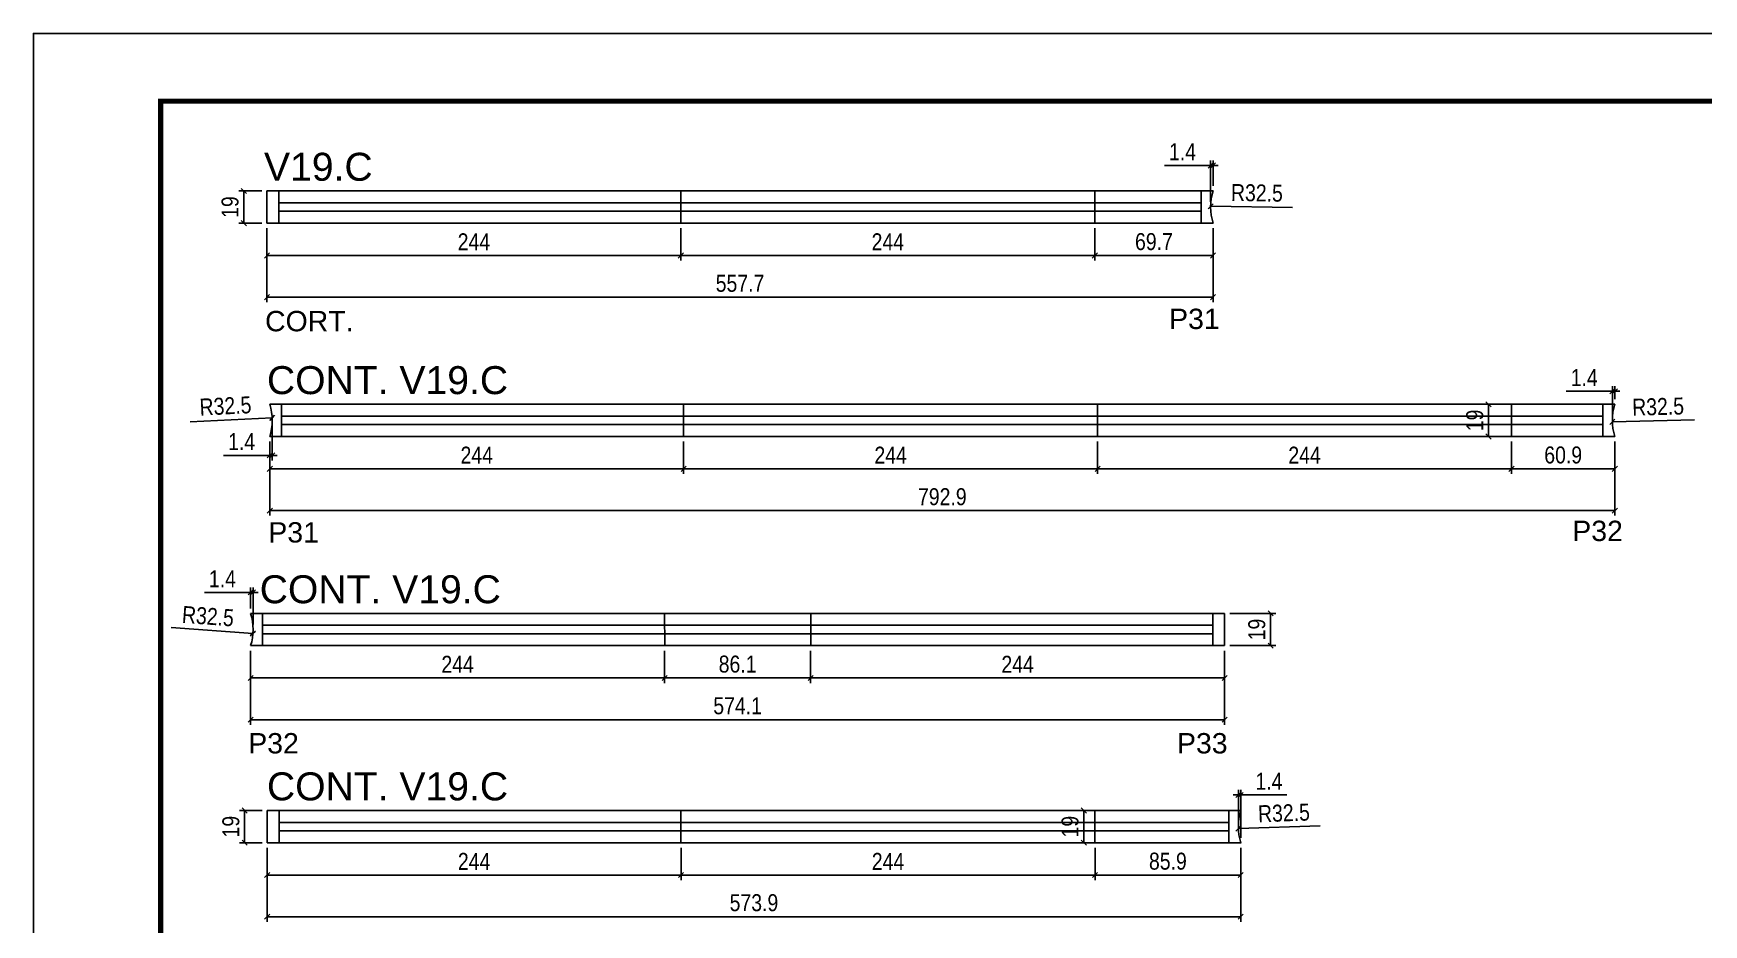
# Model space of a CAD drawing. Header units: millimetres. Extents: x 2012 to 8337, y 304 to 4842.
# Drawn here: x 6767 to 7751, y 1977 to 2503 of the extents above; entities that cross this region are included whole.
import ezdxf

# ---------------------------------------------------------------- set-up
doc = ezdxf.new("R2010")
doc.units = ezdxf.units.MM
doc.linetypes.add('DASHED', pattern=[0.75, 0.5, -0.25])
for name, color, linetype in [('5', 5, 'Continuous'), ('COTA', 241, 'Continuous'), ('NOMENCLATURA', 7, 'Continuous'), ('Painéis', 200, 'Continuous'), ('SARR_2.2x7', 40, 'Continuous')]:
    doc.layers.add(name, color=color, linetype=linetype)
doc.layers.add('Folhas', color=255, linetype='Continuous', lineweight=9)
doc.layers.add('SARRAFO DE PRESSAO', color=251, linetype='DASHED', lineweight=9)
doc.layers.add('Laje_Perimetro', color=7, linetype='Continuous', plot=False)
doc.styles.add('COTA TECNICA', font='techl___.ttf', dxfattribs={"height": 10})
doc.styles.add('COTA TECNICA-50', font='techl___.ttf', dxfattribs={"height": 10})
doc.styles.get("Standard").update_dxf_attribs({"font": 'arial.ttf'})
doc.dimstyles.new('COTA PAINEL-50', dxfattribs={"dimtxt": 10, "dimasz": 3, "dimexe": 3, "dimexo": 3, "dimgap": 3, "dimtad": 1, "dimdec": 1, "dimzin": 12, "dimdsep": 46, "dimtxsty": 'COTA TECNICA-50', "dimblk1": 'OBLIQUE', "dimblk2": 'OBLIQUE', "dimsah": 1, "dimcen": 0.9, "dimclrd": 4, "dimclre": 4, "dimclrt": 240, "dimadec": 1, "dimazin": 3, "dimtfac": 1, "dimtdec": 1, "dimtmove": 0, "dimatfit": 3, "dimfxl": 1, "dimtolj": 1, "dimtzin": 12, "dimarcsym": 0})
doc.dimstyles.new('PAINEL', dxfattribs={"dimtxt": 10, "dimasz": 3, "dimexe": 3, "dimexo": 3, "dimgap": 3, "dimtad": 1, "dimdec": 1, "dimzin": 12, "dimdsep": 46, "dimtxsty": 'COTA TECNICA', "dimblk1": 'OBLIQUE', "dimblk2": 'OBLIQUE', "dimsah": 1, "dimcen": 0.9, "dimclrd": 4, "dimclre": 4, "dimclrt": 240, "dimadec": 1, "dimazin": 3, "dimtfac": 1, "dimtdec": 1, "dimtmove": 0, "dimatfit": 3, "dimfxl": 1, "dimtolj": 1, "dimtzin": 12, "dimarcsym": 0})

# ---------------------------------------------------------------- blocks, each defined once
blk = doc.blocks.new('9999999999')
at = {"layer": 'Folhas'}
blk.add_lwpolyline([(98138.98, 34190.21), (99623.98, 34190.21), (99623.98, 35240.21), (98138.98, 35240.21)], close=True, dxfattribs=at)
at = {"layer": 'Folhas', "color": 30, "const_width": 3}
blk.add_lwpolyline([(98213.98, 34230.21), (99583.98, 34230.21), (99583.98, 35200.21), (98213.98, 35200.21)], close=True, dxfattribs=at)
blk = doc.blocks.new('_Oblique')
at = {"color": 0, "linetype": 'ByBlock', "lineweight": -2}
blk.add_line((-0.5, -0.5), (0.5, 0.5), dxfattribs=at)
blk = doc.blocks.new('*D433')
at = {"layer": 'Defpoints', "color": 0, "transparency": 16777216}
for p in [(7460.76, 2400.88), (7493.25, 2400.41)]:
    blk.add_point(p, dxfattribs=at)
at = {"layer": 'Painéis', "color": 4, "lineweight": -2, "transparency": 16777216}
blk.add_line((7509.05, 2400.19), (7460.76, 2400.88), dxfattribs=at)
at = {"layer": 'Painéis', "color": 4, "lineweight": -2, "transparency": 16777216, "xscale": 3, "yscale": 3, "zscale": 3, "rotation": 179.1760103630329}
blk.add_blockref('_Oblique', (7460.76, 2400.88), dxfattribs=at)
at = {"layer": 'Painéis', "color": 240, "transparency": 16777216, "insert": (7488.02, 2408.71), "char_height": 10, "attachment_point": 5, "rotation": 359.17601, "style": 'COTA TECNICA'}
blk.add_mtext('\\A1;R32.5', dxfattribs=at)
blk = doc.blocks.new('*D434')
at = {"layer": 'Defpoints', "color": 0, "transparency": 16777216}
for p in [(7730.06, 2274.64), (7697.57, 2273.77)]:
    blk.add_point(p, dxfattribs=at)
at = {"layer": 'Painéis', "color": 4, "lineweight": -2, "transparency": 16777216}
blk.add_line((7745.86, 2275.06), (7697.57, 2273.77), dxfattribs=at)
at = {"layer": 'Painéis', "color": 4, "lineweight": -2, "transparency": 16777216, "xscale": 3, "yscale": 3, "zscale": 3, "rotation": 181.5219092084682}
blk.add_blockref('_Oblique', (7697.57, 2273.77), dxfattribs=at)
at = {"layer": 'Painéis', "color": 240, "transparency": 16777216, "insert": (7724.5, 2282.71), "char_height": 10, "attachment_point": 5, "rotation": 1.52191, "style": 'COTA TECNICA'}
blk.add_mtext('\\A1;R32.5', dxfattribs=at)
blk = doc.blocks.new('*D435')
at = {"layer": 'Defpoints', "color": 0, "transparency": 16777216}
for p in [(7477.09, 2033.99), (7509.57, 2035.15)]:
    blk.add_point(p, dxfattribs=at)
at = {"layer": 'Painéis', "color": 4, "lineweight": -2, "transparency": 16777216}
blk.add_line((7525.36, 2035.72), (7477.09, 2033.99), dxfattribs=at)
at = {"layer": 'Painéis', "color": 4, "lineweight": -2, "transparency": 16777216, "xscale": 3, "yscale": 3, "zscale": 3, "rotation": 182.0509495060682}
blk.add_blockref('_Oblique', (7477.09, 2033.99), dxfattribs=at)
at = {"layer": 'Painéis', "color": 240, "transparency": 16777216, "insert": (7503.93, 2043.18), "char_height": 10, "attachment_point": 5, "rotation": 2.05095, "style": 'COTA TECNICA'}
blk.add_mtext('\\A1;R32.5', dxfattribs=at)
blk = doc.blocks.new('*D439')
at = {"layer": 'Defpoints', "color": 0, "transparency": 16777216}
for p in [(6863.77, 2151.35), (6896.19, 2149.02)]:
    blk.add_point(p, dxfattribs=at)
at = {"layer": 'Painéis', "color": 4, "lineweight": -2, "transparency": 16777216}
blk.add_line((6848.01, 2152.48), (6896.19, 2149.02), dxfattribs=at)
at = {"layer": 'Painéis', "color": 4, "lineweight": -2, "transparency": 16777216, "xscale": 3, "yscale": 3, "zscale": 3, "rotation": 355.8844048674552}
blk.add_blockref('_Oblique', (6896.19, 2149.02), dxfattribs=at)
at = {"layer": 'Painéis', "color": 240, "transparency": 16777216, "insert": (6869.7, 2159.17), "char_height": 10, "attachment_point": 5, "rotation": 355.8844, "style": 'COTA TECNICA'}
blk.add_mtext('\\A1;R32.5', dxfattribs=at)
blk = doc.blocks.new('*D440')
at = {"layer": 'Defpoints', "color": 0, "transparency": 16777216}
for p in [(6875.06, 2274.64), (6907.52, 2276.23)]:
    blk.add_point(p, dxfattribs=at)
at = {"layer": 'Painéis', "color": 4, "lineweight": -2, "transparency": 16777216}
blk.add_line((6859.28, 2273.86), (6907.52, 2276.23), dxfattribs=at)
at = {"layer": 'Painéis', "color": 4, "lineweight": -2, "transparency": 16777216, "xscale": 3, "yscale": 3, "zscale": 3, "rotation": 2.81114826422556}
blk.add_blockref('_Oblique', (6907.52, 2276.23), dxfattribs=at)
at = {"layer": 'Painéis', "color": 240, "transparency": 16777216, "insert": (6880, 2283.11), "char_height": 10, "attachment_point": 5, "rotation": 2.81115, "style": 'COTA TECNICA'}
blk.add_mtext('\\A1;R32.5', dxfattribs=at)
blk = doc.blocks.new('*D283')
at = {"layer": 'COTA', "color": 4, "linetype": 'ByBlock', "lineweight": -2, "transparency": 16777216}
for p, q in [((6904.45, 2387.91), (6904.45, 2368.86)), ((7148.45, 2387.91), (7148.45, 2368.86)), ((6904.45, 2371.86), (7148.45, 2371.86))]:
    blk.add_line(p, q, dxfattribs=at)
at = {"layer": 'Defpoints', "color": 0, "linetype": 'ByBlock', "transparency": 16777216}
for p in [(6904.45, 2390.91), (7148.45, 2390.91), (7148.45, 2371.86)]:
    blk.add_point(p, dxfattribs=at)
at = {"layer": 'COTA', "color": 4, "linetype": 'ByBlock', "lineweight": -2, "transparency": 16777216, "xscale": 3, "yscale": 3, "zscale": 3, "rotation": 180}
blk.add_blockref('_Oblique', (6904.45, 2371.86), dxfattribs=at)
at = {"layer": 'COTA', "color": 4, "linetype": 'ByBlock', "lineweight": -2, "transparency": 16777216, "xscale": 3, "yscale": 3, "zscale": 3}
blk.add_blockref('_Oblique', (7148.45, 2371.86), dxfattribs=at)
at = {"layer": 'COTA', "color": 240, "linetype": 'ByBlock', "transparency": 16777216, "insert": (7026.45, 2379.93), "char_height": 10, "attachment_point": 5, "style": 'COTA TECNICA-50'}
blk.add_mtext('\\A1;244', dxfattribs=at)
blk = doc.blocks.new('*D284')
at = {"layer": 'COTA', "color": 4, "linetype": 'ByBlock', "lineweight": -2, "transparency": 16777216}
for p, q in [((7392.45, 2387.91), (7392.45, 2368.86)), ((7462.17, 2387.91), (7462.17, 2368.86)), ((7392.45, 2371.86), (7462.17, 2371.86))]:
    blk.add_line(p, q, dxfattribs=at)
at = {"layer": 'Defpoints', "color": 0, "linetype": 'ByBlock', "transparency": 16777216}
for p in [(7392.45, 2390.91), (7462.17, 2390.91), (7462.17, 2371.86)]:
    blk.add_point(p, dxfattribs=at)
at = {"layer": 'COTA', "color": 4, "linetype": 'ByBlock', "lineweight": -2, "transparency": 16777216, "xscale": 3, "yscale": 3, "zscale": 3, "rotation": 180}
blk.add_blockref('_Oblique', (7392.45, 2371.86), dxfattribs=at)
at = {"layer": 'COTA', "color": 4, "linetype": 'ByBlock', "lineweight": -2, "transparency": 16777216, "xscale": 3, "yscale": 3, "zscale": 3}
blk.add_blockref('_Oblique', (7462.17, 2371.86), dxfattribs=at)
at = {"layer": 'COTA', "color": 240, "linetype": 'ByBlock', "transparency": 16777216, "insert": (7427.31, 2379.99), "char_height": 10, "attachment_point": 5, "style": 'COTA TECNICA-50'}
blk.add_mtext('\\A1;69.7', dxfattribs=at)
blk = doc.blocks.new('*D285')
at = {"layer": 'COTA', "color": 4, "lineweight": -2, "transparency": 16777216}
for p, q in [((6904.45, 2387.91), (6904.45, 2344.28)), ((7462.17, 2387.91), (7462.17, 2344.28)), ((6904.45, 2347.28), (7462.17, 2347.28))]:
    blk.add_line(p, q, dxfattribs=at)
at = {"layer": 'Defpoints', "color": 0, "transparency": 16777216}
for p in [(6904.45, 2390.91), (7462.17, 2390.91), (7462.17, 2347.28)]:
    blk.add_point(p, dxfattribs=at)
at = {"layer": 'COTA', "color": 4, "lineweight": -2, "transparency": 16777216, "xscale": 3, "yscale": 3, "zscale": 3, "rotation": 180}
blk.add_blockref('_Oblique', (6904.45, 2347.28), dxfattribs=at)
at = {"layer": 'COTA', "color": 4, "lineweight": -2, "transparency": 16777216, "xscale": 3, "yscale": 3, "zscale": 3}
blk.add_blockref('_Oblique', (7462.17, 2347.28), dxfattribs=at)
at = {"layer": 'COTA', "color": 240, "transparency": 16777216, "insert": (7183.31, 2355.39), "char_height": 10, "attachment_point": 5, "style": 'COTA TECNICA'}
blk.add_mtext('\\A1;557.7', dxfattribs=at)
blk = doc.blocks.new('*D286')
at = {"layer": 'COTA', "color": 4, "linetype": 'ByBlock', "lineweight": -2, "transparency": 16777216}
for p, q in [((7148.45, 2387.91), (7148.45, 2368.86)), ((7392.45, 2387.91), (7392.45, 2368.86)), ((7148.45, 2371.86), (7392.45, 2371.86))]:
    blk.add_line(p, q, dxfattribs=at)
at = {"layer": 'Defpoints', "color": 0, "linetype": 'ByBlock', "transparency": 16777216}
for p in [(7148.45, 2390.91), (7392.45, 2390.91), (7392.45, 2371.86)]:
    blk.add_point(p, dxfattribs=at)
at = {"layer": 'COTA', "color": 4, "linetype": 'ByBlock', "lineweight": -2, "transparency": 16777216, "xscale": 3, "yscale": 3, "zscale": 3, "rotation": 180}
blk.add_blockref('_Oblique', (7148.45, 2371.86), dxfattribs=at)
at = {"layer": 'COTA', "color": 4, "linetype": 'ByBlock', "lineweight": -2, "transparency": 16777216, "xscale": 3, "yscale": 3, "zscale": 3}
blk.add_blockref('_Oblique', (7392.45, 2371.86), dxfattribs=at)
at = {"layer": 'COTA', "color": 240, "linetype": 'ByBlock', "transparency": 16777216, "insert": (7270.45, 2379.93), "char_height": 10, "attachment_point": 5, "style": 'COTA TECNICA-50'}
blk.add_mtext('\\A1;244', dxfattribs=at)
blk = doc.blocks.new('*D287')
at = {"layer": 'COTA', "color": 4, "linetype": 'ByBlock', "lineweight": -2, "transparency": 16777216}
for p, q in [((6906.14, 2262.14), (6906.14, 2243.08)), ((7150.09, 2262.14), (7150.09, 2243.08)), ((6906.14, 2246.08), (7150.09, 2246.08))]:
    blk.add_line(p, q, dxfattribs=at)
at = {"layer": 'Defpoints', "color": 0, "linetype": 'ByBlock', "transparency": 16777216}
for p in [(6906.14, 2265.14), (7150.09, 2265.14), (7150.09, 2246.08)]:
    blk.add_point(p, dxfattribs=at)
at = {"layer": 'COTA', "color": 4, "linetype": 'ByBlock', "lineweight": -2, "transparency": 16777216, "xscale": 3, "yscale": 3, "zscale": 3, "rotation": 180}
blk.add_blockref('_Oblique', (6906.14, 2246.08), dxfattribs=at)
at = {"layer": 'COTA', "color": 4, "linetype": 'ByBlock', "lineweight": -2, "transparency": 16777216, "xscale": 3, "yscale": 3, "zscale": 3}
blk.add_blockref('_Oblique', (7150.09, 2246.08), dxfattribs=at)
at = {"layer": 'COTA', "color": 240, "linetype": 'ByBlock', "transparency": 16777216, "insert": (7028.12, 2254.16), "char_height": 10, "attachment_point": 5, "style": 'COTA TECNICA-50'}
blk.add_mtext('\\A1;244', dxfattribs=at)
blk = doc.blocks.new('*D288')
at = {"layer": 'COTA', "color": 4, "linetype": 'ByBlock', "lineweight": -2, "transparency": 16777216}
for p, q in [((7394.09, 2262.14), (7394.09, 2243.08)), ((7638.09, 2262.14), (7638.09, 2243.08)), ((7394.09, 2246.08), (7638.09, 2246.08))]:
    blk.add_line(p, q, dxfattribs=at)
at = {"layer": 'Defpoints', "color": 0, "linetype": 'ByBlock', "transparency": 16777216}
for p in [(7394.09, 2265.14), (7638.09, 2265.14), (7638.09, 2246.08)]:
    blk.add_point(p, dxfattribs=at)
at = {"layer": 'COTA', "color": 4, "linetype": 'ByBlock', "lineweight": -2, "transparency": 16777216, "xscale": 3, "yscale": 3, "zscale": 3, "rotation": 180}
blk.add_blockref('_Oblique', (7394.09, 2246.08), dxfattribs=at)
at = {"layer": 'COTA', "color": 4, "linetype": 'ByBlock', "lineweight": -2, "transparency": 16777216, "xscale": 3, "yscale": 3, "zscale": 3}
blk.add_blockref('_Oblique', (7638.09, 2246.08), dxfattribs=at)
at = {"layer": 'COTA', "color": 240, "linetype": 'ByBlock', "transparency": 16777216, "insert": (7516.09, 2254.16), "char_height": 10, "attachment_point": 5, "style": 'COTA TECNICA-50'}
blk.add_mtext('\\A1;244', dxfattribs=at)
blk = doc.blocks.new('*D289')
at = {"layer": 'COTA', "color": 4, "lineweight": -2, "transparency": 16777216}
for p, q in [((6906.14, 2262.14), (6906.14, 2218.5)), ((7699, 2262.14), (7699, 2218.5)), ((6906.14, 2221.5), (7699, 2221.5))]:
    blk.add_line(p, q, dxfattribs=at)
at = {"layer": 'Defpoints', "color": 0, "transparency": 16777216}
for p in [(6906.14, 2265.14), (7699, 2265.14), (7699, 2221.5)]:
    blk.add_point(p, dxfattribs=at)
at = {"layer": 'COTA', "color": 4, "lineweight": -2, "transparency": 16777216, "xscale": 3, "yscale": 3, "zscale": 3, "rotation": 180}
blk.add_blockref('_Oblique', (6906.14, 2221.5), dxfattribs=at)
at = {"layer": 'COTA', "color": 4, "lineweight": -2, "transparency": 16777216, "xscale": 3, "yscale": 3, "zscale": 3}
blk.add_blockref('_Oblique', (7699, 2221.5), dxfattribs=at)
at = {"layer": 'COTA', "color": 240, "transparency": 16777216, "insert": (7302.57, 2229.6), "char_height": 10, "attachment_point": 5, "style": 'COTA TECNICA'}
blk.add_mtext('\\A1;792.9', dxfattribs=at)
blk = doc.blocks.new('*D290')
at = {"layer": 'COTA', "color": 4, "linetype": 'ByBlock', "lineweight": -2, "transparency": 16777216}
for p, q in [((7150.09, 2262.14), (7150.09, 2243.08)), ((7394.09, 2262.14), (7394.09, 2243.08)), ((7150.09, 2246.08), (7394.09, 2246.08))]:
    blk.add_line(p, q, dxfattribs=at)
at = {"layer": 'Defpoints', "color": 0, "linetype": 'ByBlock', "transparency": 16777216}
for p in [(7150.09, 2265.14), (7394.09, 2265.14), (7394.09, 2246.08)]:
    blk.add_point(p, dxfattribs=at)
at = {"layer": 'COTA', "color": 4, "linetype": 'ByBlock', "lineweight": -2, "transparency": 16777216, "xscale": 3, "yscale": 3, "zscale": 3, "rotation": 180}
blk.add_blockref('_Oblique', (7150.09, 2246.08), dxfattribs=at)
at = {"layer": 'COTA', "color": 4, "linetype": 'ByBlock', "lineweight": -2, "transparency": 16777216, "xscale": 3, "yscale": 3, "zscale": 3}
blk.add_blockref('_Oblique', (7394.09, 2246.08), dxfattribs=at)
at = {"layer": 'COTA', "color": 240, "linetype": 'ByBlock', "transparency": 16777216, "insert": (7272.09, 2254.16), "char_height": 10, "attachment_point": 5, "style": 'COTA TECNICA-50'}
blk.add_mtext('\\A1;244', dxfattribs=at)
blk = doc.blocks.new('*D291')
at = {"layer": 'COTA', "color": 4, "linetype": 'ByBlock', "lineweight": -2, "transparency": 16777216}
for p, q in [((6894.83, 2138.85), (6894.83, 2119.8)), ((7138.83, 2138.85), (7138.83, 2119.8)), ((6894.83, 2122.8), (7138.83, 2122.8))]:
    blk.add_line(p, q, dxfattribs=at)
at = {"layer": 'Defpoints', "color": 0, "linetype": 'ByBlock', "transparency": 16777216}
for p in [(6894.83, 2141.85), (7138.83, 2141.85), (7138.83, 2122.8)]:
    blk.add_point(p, dxfattribs=at)
at = {"layer": 'COTA', "color": 4, "linetype": 'ByBlock', "lineweight": -2, "transparency": 16777216, "xscale": 3, "yscale": 3, "zscale": 3, "rotation": 180}
blk.add_blockref('_Oblique', (6894.83, 2122.8), dxfattribs=at)
at = {"layer": 'COTA', "color": 4, "linetype": 'ByBlock', "lineweight": -2, "transparency": 16777216, "xscale": 3, "yscale": 3, "zscale": 3}
blk.add_blockref('_Oblique', (7138.83, 2122.8), dxfattribs=at)
at = {"layer": 'COTA', "color": 240, "linetype": 'ByBlock', "transparency": 16777216, "insert": (7016.83, 2130.87), "char_height": 10, "attachment_point": 5, "style": 'COTA TECNICA-50'}
blk.add_mtext('\\A1;244', dxfattribs=at)
blk = doc.blocks.new('*D292')
at = {"layer": 'COTA', "color": 4, "linetype": 'ByBlock', "lineweight": -2, "transparency": 16777216}
for p, q in [((7224.95, 2138.85), (7224.95, 2119.8)), ((7468.97, 2138.85), (7468.97, 2119.8)), ((7224.95, 2122.8), (7468.97, 2122.8))]:
    blk.add_line(p, q, dxfattribs=at)
at = {"layer": 'Defpoints', "color": 0, "linetype": 'ByBlock', "transparency": 16777216}
for p in [(7224.95, 2141.85), (7468.97, 2141.85), (7468.97, 2122.8)]:
    blk.add_point(p, dxfattribs=at)
at = {"layer": 'COTA', "color": 4, "linetype": 'ByBlock', "lineweight": -2, "transparency": 16777216, "xscale": 3, "yscale": 3, "zscale": 3, "rotation": 180}
blk.add_blockref('_Oblique', (7224.95, 2122.8), dxfattribs=at)
at = {"layer": 'COTA', "color": 4, "linetype": 'ByBlock', "lineweight": -2, "transparency": 16777216, "xscale": 3, "yscale": 3, "zscale": 3}
blk.add_blockref('_Oblique', (7468.97, 2122.8), dxfattribs=at)
at = {"layer": 'COTA', "color": 240, "linetype": 'ByBlock', "transparency": 16777216, "insert": (7346.96, 2130.87), "char_height": 10, "attachment_point": 5, "style": 'COTA TECNICA-50'}
blk.add_mtext('\\A1;244', dxfattribs=at)
blk = doc.blocks.new('*D293')
at = {"layer": 'COTA', "color": 4, "lineweight": -2, "transparency": 16777216}
for p, q in [((6894.83, 2138.85), (6894.83, 2095.22)), ((7468.97, 2138.85), (7468.97, 2095.22)), ((6894.83, 2098.22), (7468.97, 2098.22))]:
    blk.add_line(p, q, dxfattribs=at)
at = {"layer": 'Defpoints', "color": 0, "transparency": 16777216}
for p in [(6894.83, 2141.85), (7468.97, 2141.85), (7468.97, 2098.22)]:
    blk.add_point(p, dxfattribs=at)
at = {"layer": 'COTA', "color": 4, "lineweight": -2, "transparency": 16777216, "xscale": 3, "yscale": 3, "zscale": 3, "rotation": 180}
blk.add_blockref('_Oblique', (6894.83, 2098.22), dxfattribs=at)
at = {"layer": 'COTA', "color": 4, "lineweight": -2, "transparency": 16777216, "xscale": 3, "yscale": 3, "zscale": 3}
blk.add_blockref('_Oblique', (7468.97, 2098.22), dxfattribs=at)
at = {"layer": 'COTA', "color": 240, "transparency": 16777216, "insert": (7181.9, 2106.33), "char_height": 10, "attachment_point": 5, "style": 'COTA TECNICA'}
blk.add_mtext('\\A1;574.1', dxfattribs=at)
blk = doc.blocks.new('*D294')
at = {"layer": 'COTA', "color": 4, "linetype": 'ByBlock', "lineweight": -2, "transparency": 16777216}
for p, q in [((7138.83, 2138.85), (7138.83, 2119.8)), ((7224.95, 2138.85), (7224.95, 2119.8)), ((7138.83, 2122.8), (7224.95, 2122.8))]:
    blk.add_line(p, q, dxfattribs=at)
at = {"layer": 'Defpoints', "color": 0, "linetype": 'ByBlock', "transparency": 16777216}
for p in [(7138.83, 2141.85), (7224.95, 2141.85), (7224.95, 2122.8)]:
    blk.add_point(p, dxfattribs=at)
at = {"layer": 'COTA', "color": 4, "linetype": 'ByBlock', "lineweight": -2, "transparency": 16777216, "xscale": 3, "yscale": 3, "zscale": 3, "rotation": 180}
blk.add_blockref('_Oblique', (7138.83, 2122.8), dxfattribs=at)
at = {"layer": 'COTA', "color": 4, "linetype": 'ByBlock', "lineweight": -2, "transparency": 16777216, "xscale": 3, "yscale": 3, "zscale": 3}
blk.add_blockref('_Oblique', (7224.95, 2122.8), dxfattribs=at)
at = {"layer": 'COTA', "color": 240, "linetype": 'ByBlock', "transparency": 16777216, "insert": (7181.89, 2130.92), "char_height": 10, "attachment_point": 5, "style": 'COTA TECNICA-50'}
blk.add_mtext('\\A1;86.1', dxfattribs=at)
blk = doc.blocks.new('*D295')
at = {"layer": 'COTA', "color": 4, "linetype": 'ByBlock', "lineweight": -2, "transparency": 16777216}
for p, q in [((6904.57, 2022.65), (6904.57, 2003.6)), ((7148.57, 2022.65), (7148.57, 2003.6)), ((6904.57, 2006.6), (7148.57, 2006.6))]:
    blk.add_line(p, q, dxfattribs=at)
at = {"layer": 'Defpoints', "color": 0, "linetype": 'ByBlock', "transparency": 16777216}
for p in [(6904.57, 2025.65), (7148.57, 2025.65), (7148.57, 2006.6)]:
    blk.add_point(p, dxfattribs=at)
at = {"layer": 'COTA', "color": 4, "linetype": 'ByBlock', "lineweight": -2, "transparency": 16777216, "xscale": 3, "yscale": 3, "zscale": 3, "rotation": 180}
blk.add_blockref('_Oblique', (6904.57, 2006.6), dxfattribs=at)
at = {"layer": 'COTA', "color": 4, "linetype": 'ByBlock', "lineweight": -2, "transparency": 16777216, "xscale": 3, "yscale": 3, "zscale": 3}
blk.add_blockref('_Oblique', (7148.57, 2006.6), dxfattribs=at)
at = {"layer": 'COTA', "color": 240, "linetype": 'ByBlock', "transparency": 16777216, "insert": (7026.57, 2014.67), "char_height": 10, "attachment_point": 5, "style": 'COTA TECNICA-50'}
blk.add_mtext('\\A1;244', dxfattribs=at)
blk = doc.blocks.new('*D296')
at = {"layer": 'COTA', "color": 4, "linetype": 'ByBlock', "lineweight": -2, "transparency": 16777216}
for p, q in [((7392.57, 2022.65), (7392.57, 2003.6)), ((7478.49, 2022.65), (7478.49, 2003.6)), ((7392.57, 2006.6), (7478.49, 2006.6))]:
    blk.add_line(p, q, dxfattribs=at)
at = {"layer": 'Defpoints', "color": 0, "linetype": 'ByBlock', "transparency": 16777216}
for p in [(7392.57, 2025.65), (7478.49, 2025.65), (7478.49, 2006.6)]:
    blk.add_point(p, dxfattribs=at)
at = {"layer": 'COTA', "color": 4, "linetype": 'ByBlock', "lineweight": -2, "transparency": 16777216, "xscale": 3, "yscale": 3, "zscale": 3, "rotation": 180}
blk.add_blockref('_Oblique', (7392.57, 2006.6), dxfattribs=at)
at = {"layer": 'COTA', "color": 4, "linetype": 'ByBlock', "lineweight": -2, "transparency": 16777216, "xscale": 3, "yscale": 3, "zscale": 3}
blk.add_blockref('_Oblique', (7478.49, 2006.6), dxfattribs=at)
at = {"layer": 'COTA', "color": 240, "linetype": 'ByBlock', "transparency": 16777216, "insert": (7435.53, 2014.74), "char_height": 10, "attachment_point": 5, "style": 'COTA TECNICA-50'}
blk.add_mtext('\\A1;85.9', dxfattribs=at)
blk = doc.blocks.new('*D297')
at = {"layer": 'COTA', "color": 4, "lineweight": -2, "transparency": 16777216}
for p, q in [((6904.57, 2022.65), (6904.57, 1979.02)), ((7478.49, 2022.65), (7478.49, 1979.02)), ((6904.57, 1982.02), (7478.49, 1982.02))]:
    blk.add_line(p, q, dxfattribs=at)
at = {"layer": 'Defpoints', "color": 0, "transparency": 16777216}
for p in [(6904.57, 2025.65), (7478.49, 2025.65), (7478.49, 1982.02)]:
    blk.add_point(p, dxfattribs=at)
at = {"layer": 'COTA', "color": 4, "lineweight": -2, "transparency": 16777216, "xscale": 3, "yscale": 3, "zscale": 3, "rotation": 180}
blk.add_blockref('_Oblique', (6904.57, 1982.02), dxfattribs=at)
at = {"layer": 'COTA', "color": 4, "lineweight": -2, "transparency": 16777216, "xscale": 3, "yscale": 3, "zscale": 3}
blk.add_blockref('_Oblique', (7478.49, 1982.02), dxfattribs=at)
at = {"layer": 'COTA', "color": 240, "transparency": 16777216, "insert": (7191.53, 1990.27), "char_height": 10, "attachment_point": 5, "style": 'COTA TECNICA'}
blk.add_mtext('\\A1;573.9', dxfattribs=at)
blk = doc.blocks.new('*D298')
at = {"layer": 'COTA', "color": 4, "linetype": 'ByBlock', "lineweight": -2, "transparency": 16777216}
for p, q in [((7148.57, 2022.65), (7148.57, 2003.6)), ((7392.57, 2022.65), (7392.57, 2003.6)), ((7148.57, 2006.6), (7392.57, 2006.6))]:
    blk.add_line(p, q, dxfattribs=at)
at = {"layer": 'Defpoints', "color": 0, "linetype": 'ByBlock', "transparency": 16777216}
for p in [(7148.57, 2025.65), (7392.57, 2025.65), (7392.57, 2006.6)]:
    blk.add_point(p, dxfattribs=at)
at = {"layer": 'COTA', "color": 4, "linetype": 'ByBlock', "lineweight": -2, "transparency": 16777216, "xscale": 3, "yscale": 3, "zscale": 3, "rotation": 180}
blk.add_blockref('_Oblique', (7148.57, 2006.6), dxfattribs=at)
at = {"layer": 'COTA', "color": 4, "linetype": 'ByBlock', "lineweight": -2, "transparency": 16777216, "xscale": 3, "yscale": 3, "zscale": 3}
blk.add_blockref('_Oblique', (7392.57, 2006.6), dxfattribs=at)
at = {"layer": 'COTA', "color": 240, "linetype": 'ByBlock', "transparency": 16777216, "insert": (7270.57, 2014.67), "char_height": 10, "attachment_point": 5, "style": 'COTA TECNICA-50'}
blk.add_mtext('\\A1;244', dxfattribs=at)
blk = doc.blocks.new('*D306')
at = {"layer": 'Defpoints', "color": 0, "transparency": 16777216}
for p in [(7638.09, 2265.14), (7699, 2265.14), (7699, 2246.08)]:
    blk.add_point(p, dxfattribs=at)
at = {"layer": 'Painéis', "color": 4, "lineweight": -2, "transparency": 16777216}
for p, q in [((7638.09, 2262.14), (7638.09, 2243.08)), ((7699, 2262.14), (7699, 2243.08)), ((7638.09, 2246.08), (7699, 2246.08))]:
    blk.add_line(p, q, dxfattribs=at)
at = {"layer": 'Painéis', "color": 4, "lineweight": -2, "transparency": 16777216, "xscale": 3, "yscale": 3, "zscale": 3, "rotation": 180}
blk.add_blockref('_Oblique', (7638.09, 2246.08), dxfattribs=at)
at = {"layer": 'Painéis', "color": 4, "lineweight": -2, "transparency": 16777216, "xscale": 3, "yscale": 3, "zscale": 3}
blk.add_blockref('_Oblique', (7699, 2246.08), dxfattribs=at)
at = {"layer": 'Painéis', "color": 240, "transparency": 16777216, "insert": (7668.55, 2254.21), "char_height": 10, "attachment_point": 5, "style": 'COTA TECNICA'}
blk.add_mtext('\\A1;60.9', dxfattribs=at)
blk = doc.blocks.new('*D441')
at = {"layer": 'Defpoints', "color": 0, "transparency": 16777216}
for p in [(7697.56, 2291.84), (7699, 2284.14), (7697.56, 2274.64)]:
    blk.add_point(p, dxfattribs=at)
at = {"layer": 'Painéis', "color": 4, "lineweight": -2, "transparency": 16777216}
for p, q in [((7697.56, 2277.64), (7697.56, 2294.84)), ((7699, 2287.14), (7699, 2294.84)), ((7697.56, 2291.84), (7670.31, 2291.84)), ((7699, 2291.84), (7697.56, 2291.84)), ((7699, 2291.84), (7702, 2291.84))]:
    blk.add_line(p, q, dxfattribs=at)
at = {"layer": 'Painéis', "color": 4, "lineweight": -2, "transparency": 16777216, "xscale": 3, "yscale": 3, "zscale": 3}
blk.add_blockref('_Oblique', (7697.56, 2291.84), dxfattribs=at)
at = {"layer": 'Painéis', "color": 4, "lineweight": -2, "transparency": 16777216, "xscale": 3, "yscale": 3, "zscale": 3, "rotation": 180}
blk.add_blockref('_Oblique', (7699, 2291.84), dxfattribs=at)
at = {"layer": 'Painéis', "color": 240, "transparency": 16777216, "insert": (7680.94, 2299.91), "char_height": 10, "attachment_point": 5, "style": 'COTA TECNICA'}
blk.add_mtext('\\A1;1.4', dxfattribs=at)
blk = doc.blocks.new('*D442')
at = {"layer": 'Defpoints', "color": 0, "transparency": 16777216}
for p in [(7460.75, 2424.93), (7462.17, 2409.91), (7460.75, 2400.41)]:
    blk.add_point(p, dxfattribs=at)
at = {"layer": 'Painéis', "color": 4, "lineweight": -2, "transparency": 16777216}
for p, q in [((7460.75, 2424.93), (7433.51, 2424.93)), ((7460.75, 2403.41), (7460.75, 2427.93)), ((7462.17, 2424.93), (7460.75, 2424.93)), ((7462.17, 2412.91), (7462.17, 2427.93)), ((7462.17, 2424.93), (7465.17, 2424.93))]:
    blk.add_line(p, q, dxfattribs=at)
at = {"layer": 'Painéis', "color": 4, "lineweight": -2, "transparency": 16777216, "xscale": 3, "yscale": 3, "zscale": 3}
blk.add_blockref('_Oblique', (7460.75, 2424.93), dxfattribs=at)
at = {"layer": 'Painéis', "color": 4, "lineweight": -2, "transparency": 16777216, "xscale": 3, "yscale": 3, "zscale": 3, "rotation": 180}
blk.add_blockref('_Oblique', (7462.17, 2424.93), dxfattribs=at)
at = {"layer": 'Painéis', "color": 240, "transparency": 16777216, "insert": (7444.13, 2433), "char_height": 10, "attachment_point": 5, "style": 'COTA TECNICA'}
blk.add_mtext('\\A1;1.4', dxfattribs=at)
blk = doc.blocks.new('*D443')
at = {"layer": 'Defpoints', "color": 0, "transparency": 16777216}
for p in [(6907.56, 2274.64), (6906.14, 2265.14), (6906.14, 2254.04)]:
    blk.add_point(p, dxfattribs=at)
at = {"layer": 'Painéis', "color": 4, "lineweight": -2, "transparency": 16777216}
for p, q in [((6907.56, 2271.64), (6907.56, 2251.04)), ((6906.14, 2262.14), (6906.14, 2251.04)), ((6906.14, 2254.04), (6878.89, 2254.04)), ((6907.56, 2254.04), (6906.14, 2254.04)), ((6907.56, 2254.04), (6910.56, 2254.04))]:
    blk.add_line(p, q, dxfattribs=at)
at = {"layer": 'Painéis', "color": 4, "lineweight": -2, "transparency": 16777216, "xscale": 3, "yscale": 3, "zscale": 3}
blk.add_blockref('_Oblique', (6906.14, 2254.04), dxfattribs=at)
at = {"layer": 'Painéis', "color": 4, "lineweight": -2, "transparency": 16777216, "xscale": 3, "yscale": 3, "zscale": 3, "rotation": 180}
blk.add_blockref('_Oblique', (6907.56, 2254.04), dxfattribs=at)
at = {"layer": 'Painéis', "color": 240, "transparency": 16777216, "insert": (6889.52, 2262.12), "char_height": 10, "attachment_point": 5, "style": 'COTA TECNICA'}
blk.add_mtext('\\A1;1.4', dxfattribs=at)
blk = doc.blocks.new('*D444')
at = {"layer": 'Defpoints', "color": 0, "transparency": 16777216}
for p in [(6894.83, 2173.23), (6894.83, 2160.85), (6896.27, 2151.35)]:
    blk.add_point(p, dxfattribs=at)
at = {"layer": 'Painéis', "color": 4, "lineweight": -2, "transparency": 16777216}
for p, q in [((6894.83, 2163.85), (6894.83, 2176.23)), ((6896.27, 2154.35), (6896.27, 2176.23)), ((6894.83, 2173.23), (6867.58, 2173.23)), ((6896.27, 2173.23), (6894.83, 2173.23)), ((6896.27, 2173.23), (6899.27, 2173.23))]:
    blk.add_line(p, q, dxfattribs=at)
at = {"layer": 'Painéis', "color": 4, "lineweight": -2, "transparency": 16777216, "xscale": 3, "yscale": 3, "zscale": 3}
blk.add_blockref('_Oblique', (6894.83, 2173.23), dxfattribs=at)
at = {"layer": 'Painéis', "color": 4, "lineweight": -2, "transparency": 16777216, "xscale": 3, "yscale": 3, "zscale": 3, "rotation": 180}
blk.add_blockref('_Oblique', (6896.27, 2173.23), dxfattribs=at)
at = {"layer": 'Painéis', "color": 240, "transparency": 16777216, "insert": (6878.21, 2181.3), "char_height": 10, "attachment_point": 5, "style": 'COTA TECNICA'}
blk.add_mtext('\\A1;1.4', dxfattribs=at)
blk = doc.blocks.new('*D397')
at = {"layer": 'Defpoints', "color": 0, "transparency": 16777216}
for p in [(7478.49, 2053.87), (7477.07, 2035.15), (7478.49, 2025.65)]:
    blk.add_point(p, dxfattribs=at)
at = {"layer": 'Painéis', "color": 4, "lineweight": -2, "transparency": 16777216}
for p, q in [((7477.07, 2053.87), (7474.07, 2053.87)), ((7477.07, 2038.15), (7477.07, 2056.87)), ((7477.07, 2053.87), (7478.49, 2053.87)), ((7478.49, 2028.65), (7478.49, 2056.87)), ((7478.49, 2053.87), (7505.74, 2053.87))]:
    blk.add_line(p, q, dxfattribs=at)
at = {"layer": 'Painéis', "color": 4, "lineweight": -2, "transparency": 16777216, "xscale": 3, "yscale": 3, "zscale": 3}
blk.add_blockref('_Oblique', (7477.07, 2053.87), dxfattribs=at)
at = {"layer": 'Painéis', "color": 4, "lineweight": -2, "transparency": 16777216, "xscale": 3, "yscale": 3, "zscale": 3, "rotation": 180}
blk.add_blockref('_Oblique', (7478.49, 2053.87), dxfattribs=at)
at = {"layer": 'Painéis', "color": 240, "transparency": 16777216, "insert": (7495.11, 2061.95), "char_height": 10, "attachment_point": 5, "style": 'COTA TECNICA'}
blk.add_mtext('\\A1;1.4', dxfattribs=at)
blk = doc.blocks.new('*D398')
at = {"layer": 'Defpoints', "color": 0, "transparency": 16777216}
for p in [(6904.4, 2409.91), (6890.84, 2390.91), (6904.45, 2390.91)]:
    blk.add_point(p, dxfattribs=at)
at = {"layer": 'Painéis', "color": 4, "lineweight": -2, "transparency": 16777216}
for p, q in [((6901.4, 2409.91), (6887.84, 2409.91)), ((6890.84, 2409.91), (6890.84, 2390.91)), ((6901.45, 2390.91), (6887.84, 2390.91))]:
    blk.add_line(p, q, dxfattribs=at)
at = {"layer": 'Painéis', "color": 4, "lineweight": -2, "transparency": 16777216, "xscale": 3, "yscale": 3, "zscale": 3}
for p, rotation in [((6890.84, 2409.91), 90), ((6890.84, 2390.91), 270)]:
    blk.add_blockref('_Oblique', p, dxfattribs=dict(at, rotation=rotation))
at = {"layer": 'Painéis', "color": 240, "transparency": 16777216, "insert": (6882.75, 2400.41), "char_height": 10, "attachment_point": 5, "rotation": 90, "style": 'COTA TECNICA'}
blk.add_mtext('\\A1;19', dxfattribs=at)
blk = doc.blocks.new('*D399')
at = {"layer": 'Defpoints', "color": 0, "transparency": 16777216}
for p in [(7468.97, 2160.85), (7468.97, 2141.85), (7496.08, 2141.85)]:
    blk.add_point(p, dxfattribs=at)
at = {"layer": 'Painéis', "color": 4, "lineweight": -2, "transparency": 16777216}
for p, q in [((7471.97, 2160.85), (7499.08, 2160.85)), ((7496.08, 2160.85), (7496.08, 2141.85)), ((7471.97, 2141.85), (7499.08, 2141.85))]:
    blk.add_line(p, q, dxfattribs=at)
at = {"layer": 'Painéis', "color": 4, "lineweight": -2, "transparency": 16777216, "xscale": 3, "yscale": 3, "zscale": 3}
for p, rotation in [((7496.08, 2160.85), 90), ((7496.08, 2141.85), 270)]:
    blk.add_blockref('_Oblique', p, dxfattribs=dict(at, rotation=rotation))
at = {"layer": 'Painéis', "color": 240, "transparency": 16777216, "insert": (7487.99, 2151.35), "char_height": 10, "attachment_point": 5, "rotation": 90, "style": 'COTA TECNICA'}
blk.add_mtext('\\A1;19', dxfattribs=at)
blk = doc.blocks.new('*D400')
at = {"layer": 'Defpoints', "color": 0, "transparency": 16777216}
for p in [(6904.57, 2044.65), (6891.31, 2025.65), (6904.57, 2025.65)]:
    blk.add_point(p, dxfattribs=at)
at = {"layer": 'Painéis', "color": 4, "lineweight": -2, "transparency": 16777216}
for p, q in [((6901.57, 2044.65), (6888.31, 2044.65)), ((6891.31, 2044.65), (6891.31, 2025.65)), ((6901.57, 2025.65), (6888.31, 2025.65))]:
    blk.add_line(p, q, dxfattribs=at)
at = {"layer": 'Painéis', "color": 4, "lineweight": -2, "transparency": 16777216, "xscale": 3, "yscale": 3, "zscale": 3}
for p, rotation in [((6891.31, 2044.65), 90), ((6891.31, 2025.65), 270)]:
    blk.add_blockref('_Oblique', p, dxfattribs=dict(at, rotation=rotation))
at = {"layer": 'Painéis', "color": 240, "transparency": 16777216, "insert": (6883.22, 2035.15), "char_height": 10, "attachment_point": 5, "rotation": 90, "style": 'COTA TECNICA'}
blk.add_mtext('\\A1;19', dxfattribs=at)
blk = doc.blocks.new('*D402')
at = {"layer": 'Defpoints', "color": 0, "transparency": 16777216}
for p in [(7625, 2284.14), (7624.55, 2265.14), (7625, 2265.14)]:
    blk.add_point(p, dxfattribs=at)
at = {"layer": 'Painéis', "color": 4, "lineweight": -2, "transparency": 16777216}
for p, q in [((7622, 2284.14), (7621.55, 2284.14)), ((7624.55, 2284.14), (7624.55, 2265.14)), ((7622, 2265.14), (7621.55, 2265.14))]:
    blk.add_line(p, q, dxfattribs=at)
at = {"layer": 'Painéis', "color": 4, "lineweight": -2, "transparency": 16777216, "xscale": 3, "yscale": 3, "zscale": 3}
for p, rotation in [((7624.55, 2284.14), 90), ((7624.55, 2265.14), 270)]:
    blk.add_blockref('_Oblique', p, dxfattribs=dict(at, rotation=rotation))
at = {"layer": 'Painéis', "color": 240, "transparency": 16777216, "insert": (7616.46, 2274.64), "char_height": 10, "attachment_point": 5, "rotation": 90, "style": 'COTA TECNICA'}
blk.add_mtext('\\A1;19', dxfattribs=at)
blk = doc.blocks.new('*D404')
at = {"layer": 'Defpoints', "color": 0, "transparency": 16777216}
for p in [(7386, 2044.65), (7386, 2025.65), (7386, 2025.65)]:
    blk.add_point(p, dxfattribs=at)
at = {"layer": 'Painéis', "color": 4, "lineweight": -2, "transparency": 16777216}
blk.add_line((7386, 2044.65), (7386, 2025.65), dxfattribs=at)
at = {"layer": 'Painéis', "color": 4, "lineweight": -2, "transparency": 16777216, "xscale": 3, "yscale": 3, "zscale": 3}
for p, rotation in [((7386, 2044.65), 90), ((7386, 2025.65), 270)]:
    blk.add_blockref('_Oblique', p, dxfattribs=dict(at, rotation=rotation))
at = {"layer": 'Painéis', "color": 240, "transparency": 16777216, "insert": (7377.91, 2035.15), "char_height": 10, "attachment_point": 5, "rotation": 90, "style": 'COTA TECNICA'}
blk.add_mtext('\\A1;19', dxfattribs=at)

msp = doc.modelspace()

# ---------------------------------------------------------------- linework, layer by layer
at = {"layer": 'Laje_Perimetro'}
msp.add_lwpolyline([(8251.78, 2502.78), (6766.78, 2502.78), (6766.78, 1452.78), (8251.78, 1452.78)], close=True, dxfattribs=at)
at = {"layer": 'Painéis'}
for p, q in [((6904.4, 2409.91), (7462.19, 2409.91)), ((6904.45, 2390.91), (6904.4, 2409.91)), ((7148.45, 2390.91), (7148.4, 2409.91)), ((7392.45, 2390.91), (7392.4, 2409.91)), ((6904.45, 2390.91), (7462.2, 2390.91)), ((6906.12, 2284.14), (7699, 2284.14)), ((7150.09, 2265.14), (7150.04, 2284.14)), ((7394.09, 2265.14), (7394.04, 2284.14)), ((7638.09, 2265.14), (7638.04, 2284.14)), ((6906.12, 2265.14), (7699, 2265.14)), ((6894.83, 2160.85), (7468.97, 2160.85)), ((7138.9, 2141.85), (7138.85, 2160.85)), ((7225.02, 2141.85), (7224.97, 2160.85)), ((7468.97, 2160.85), (7468.97, 2141.85)), ((6894.83, 2141.85), (7468.97, 2141.85)), ((6904.57, 2044.65), (7478.63, 2044.65)), ((6904.57, 2044.65), (6904.57, 2025.65)), ((7148.45, 2025.65), (7148.4, 2044.65)), ((7392.45, 2025.65), (7392.4, 2044.65)), ((6904.57, 2025.65), (7478.68, 2025.65))]:
    msp.add_line(p, q, dxfattribs=at)
for centre, start, end in [((7493.25, 2400.41), 163.00384, 196.99616), ((6875.06, 2274.64), 343.00384, 16.99616), ((7730.06, 2274.64), 163.00384, 196.99616), ((6863.77, 2151.35), 343.00384, 16.99616), ((7509.57, 2035.15), 163.00384, 196.99616)]:
    msp.add_arc(centre, 32.5, start, end, dxfattribs=at)
at = {"layer": 'SARR_2.2x7', "linetype": 'Continuous'}
for p, q in [((6911.45, 2409.91), (6911.45, 2390.91)), ((7148.42, 2402.91), (6911.45, 2402.91)), ((7392.45, 2402.91), (7148.45, 2402.91)), ((7455.2, 2402.91), (7392.42, 2402.91)), ((7455.2, 2409.91), (7455.2, 2390.91)), ((6911.45, 2397.91), (7148.44, 2397.91)), ((7148.45, 2397.91), (7392.45, 2397.91)), ((7392.44, 2397.91), (7455.2, 2397.91)), ((6913.12, 2284.14), (6913.12, 2265.14)), ((7691.98, 2284.14), (7691.98, 2265.14)), ((7150.06, 2277.14), (6913.12, 2277.14)), ((7394.09, 2277.14), (7150.19, 2277.14)), ((7638.19, 2277.14), (7394.09, 2277.14)), ((7691.98, 2277.14), (7638.16, 2277.14)), ((6913.12, 2272.14), (7150.07, 2272.14)), ((7150.19, 2272.14), (7394.09, 2272.14)), ((7394.09, 2272.14), (7638.19, 2272.14)), ((7638.17, 2272.14), (7691.98, 2272.14)), ((6901.85, 2160.85), (6901.85, 2141.85)), ((7461.97, 2160.85), (7461.97, 2141.85)), ((7138.87, 2153.85), (6901.85, 2153.85)), ((6901.85, 2148.85), (7138.88, 2148.85)), ((7225.02, 2153.85), (7138.9, 2153.85)), ((7138.9, 2148.85), (7225.02, 2148.85)), ((7461.97, 2153.85), (7224.99, 2153.85)), ((7225, 2148.85), (7461.97, 2148.85)), ((6911.57, 2044.65), (6911.57, 2025.65)), ((7471.49, 2044.65), (7471.49, 2025.65)), ((7148.42, 2037.65), (6911.57, 2037.65)), ((6911.57, 2032.65), (7148.44, 2032.65)), ((7392.45, 2037.65), (7148.45, 2037.65)), ((7148.45, 2032.65), (7392.45, 2032.65)), ((7471.49, 2037.65), (7392.42, 2037.65)), ((7392.44, 2032.65), (7471.49, 2032.65))]:
    msp.add_line(p, q, dxfattribs=at)

# ---------------------------------------------------------------- block references
at = {"layer": 'SARRAFO DE PRESSAO', "color": 6, "linetype": 'ByBlock'}
msp.add_blockref('9999999999', (-91372.2, -32737.42), dxfattribs=at)

# ---------------------------------------------------------------- texts
at = {"layer": '5', "linetype": 'Continuous'}
for s, p in [('CORT.', (6903.34, 2327.18)), ('P31', (7436.25, 2328.5)), ('P32', (7673.92, 2203.51)), ('P31', (6905.26, 2202.65)), ('P32', (6893.43, 2078.31)), ('P33', (7440.91, 2078.31))]:
    msp.add_text(s, height=12, rotation=359.99996, dxfattribs=at).set_placement(p)
at = {"layer": 'NOMENCLATURA', "linetype": 'Continuous'}
for s, p in [('V19.C', (6902.71, 2415.91)), ('CONT. V19.C', (6904.45, 2290.13)), ('CONT. V19.C', (6900.18, 2166.85)), ('CONT. V19.C', (6904.45, 2050.65))]:
    msp.add_text(s, height=16.5, dxfattribs=at).set_placement(p)

# ---------------------------------------------------------------- dimensions: what is measured, and where the dimension line sits
at = {"layer": 'COTA', "color": 1, "linetype": 'ByBlock'}
for base, p1, p2, picture, middle in [((7148.45, 2371.86), (6904.45, 2390.91), (7148.45, 2390.91), '*D283', (7026.45, 2379.93)), ((7392.45, 2371.86), (7148.45, 2390.91), (7392.45, 2390.91), '*D286', (7270.45, 2379.93)), ((7462.17, 2371.86), (7392.45, 2390.91), (7462.17, 2390.91), '*D284', (7427.31, 2379.99)), ((7150.0939, 2246.0827), (6906.1423, 2265.1355), (7150.0939, 2265.1354), '*D287', (7028.1181, 2254.1558)), ((7394.09, 2246.08), (7150.09, 2265.14), (7394.09, 2265.14), '*D290', (7272.09, 2254.16)), ((7638.09, 2246.08), (7394.09, 2265.14), (7638.09, 2265.14), '*D288', (7516.09, 2254.16)), ((7138.83, 2122.8), (6894.83, 2141.85), (7138.83, 2141.85), '*D291', (7016.83, 2130.87)), ((7224.95, 2122.8), (7138.83, 2141.85), (7224.95, 2141.85), '*D294', (7181.89, 2130.92)), ((7468.97, 2122.8), (7224.95, 2141.85), (7468.97, 2141.85), '*D292', (7346.96, 2130.87)), ((7148.57, 2006.6), (6904.57, 2025.65), (7148.57, 2025.65), '*D295', (7026.57, 2014.67)), ((7392.57, 2006.6), (7148.57, 2025.65), (7392.57, 2025.65), '*D298', (7270.57, 2014.67)), ((7478.49, 2006.6), (7392.57, 2025.65), (7478.49, 2025.65), '*D296', (7435.53, 2014.74))]:
    dim = msp.add_linear_dim(base=base, p1=p1, p2=p2, dimstyle='COTA PAINEL-50', override={"dimarcsym": 1}, dxfattribs=at)
    dim.commit()
    dim.dimension.update_dxf_attribs({"geometry": picture, "text_midpoint": middle})
at = {"layer": 'COTA'}
for base, p1, p2, picture, middle in [((7462.17, 2347.28), (6904.45, 2390.91), (7462.17, 2390.91), '*D285', (7183.31, 2355.39)), ((7699, 2221.5), (6906.14, 2265.14), (7699, 2265.14), '*D289', (7302.57, 2229.6)), ((7468.97, 2098.22), (6894.83, 2141.85), (7468.97, 2141.85), '*D293', (7181.9, 2106.33)), ((7478.49, 1982.02), (6904.57, 2025.65), (7478.49, 2025.65), '*D297', (7191.53, 1990.27))]:
    dim = msp.add_linear_dim(base=base, p1=p1, p2=p2, dimstyle='PAINEL', dxfattribs=at)
    dim.commit()
    dim.dimension.update_dxf_attribs({"geometry": picture, "text_midpoint": middle})
at = {"layer": 'Painéis'}
for base, p1, p2, picture, middle in [((7460.75, 2424.93), (7462.17, 2409.91), (7460.75, 2400.41), '*D442', (7444.13, 2433)), ((7697.56, 2291.84), (7699, 2284.14), (7697.56, 2274.64), '*D441', (7680.94, 2299.91)), ((6906.14, 2254.04), (6907.56, 2274.64), (6906.14, 2265.14), '*D443', (6889.52, 2262.12)), ((7699, 2246.08), (7638.09, 2265.14), (7699, 2265.14), '*D306', (7668.55, 2254.21)), ((6894.83, 2173.23), (6896.27, 2151.35), (6894.83, 2160.85), '*D444', (6878.21, 2181.3)), ((7478.49, 2053.87), (7477.07, 2035.15), (7478.49, 2025.65), '*D397', (7495.11, 2061.95))]:
    dim = msp.add_linear_dim(base=base, p1=p1, p2=p2, dimstyle='PAINEL', dxfattribs=at)
    dim.commit()
    dim.dimension.update_dxf_attribs({"geometry": picture, "text_midpoint": middle})
for center, mpoint, picture, middle in [((7493.25, 2400.41), (7460.76, 2400.88), '*D433', (7487.91, 2400.49)), ((6875.06, 2274.64), (6907.52, 2276.23), '*D440', (6880.4, 2274.9)), ((7730.06, 2274.64), (7697.57, 2273.77), '*D434', (7724.71, 2274.49)), ((6863.77, 2151.35), (6896.19, 2149.02), '*D439', (6869.11, 2150.97)), ((7509.57, 2035.15), (7477.09, 2033.99), '*D435', (7504.22, 2034.96))]:
    dim = msp.add_radius_dim(center=center, mpoint=mpoint, dimstyle='PAINEL', dxfattribs=at)
    dim.commit()
    dim.dimension.update_dxf_attribs({"geometry": picture, "text_midpoint": middle, "dimtype": 164})
for base, p1, p2, picture, middle in [((6890.84, 2390.91), (6904.4, 2409.91), (6904.45, 2390.91), '*D398', (6882.75, 2400.41)), ((7624.55, 2265.14), (7625, 2284.14), (7625, 2265.14), '*D402', (7616.46, 2274.64)), ((7496.08, 2141.85), (7468.97, 2160.85), (7468.97, 2141.85), '*D399', (7487.99, 2151.35)), ((6891.31, 2025.65), (6904.57, 2044.65), (6904.57, 2025.65), '*D400', (6883.22, 2035.15)), ((7386, 2025.65), (7386, 2044.65), (7386, 2025.65), '*D404', (7377.91, 2035.15))]:
    dim = msp.add_linear_dim(base=base, p1=p1, p2=p2, angle=90, dimstyle='PAINEL', dxfattribs=at)
    dim.commit()
    dim.dimension.update_dxf_attribs({"geometry": picture, "text_midpoint": middle})

doc.saveas('drawing.dxf')
